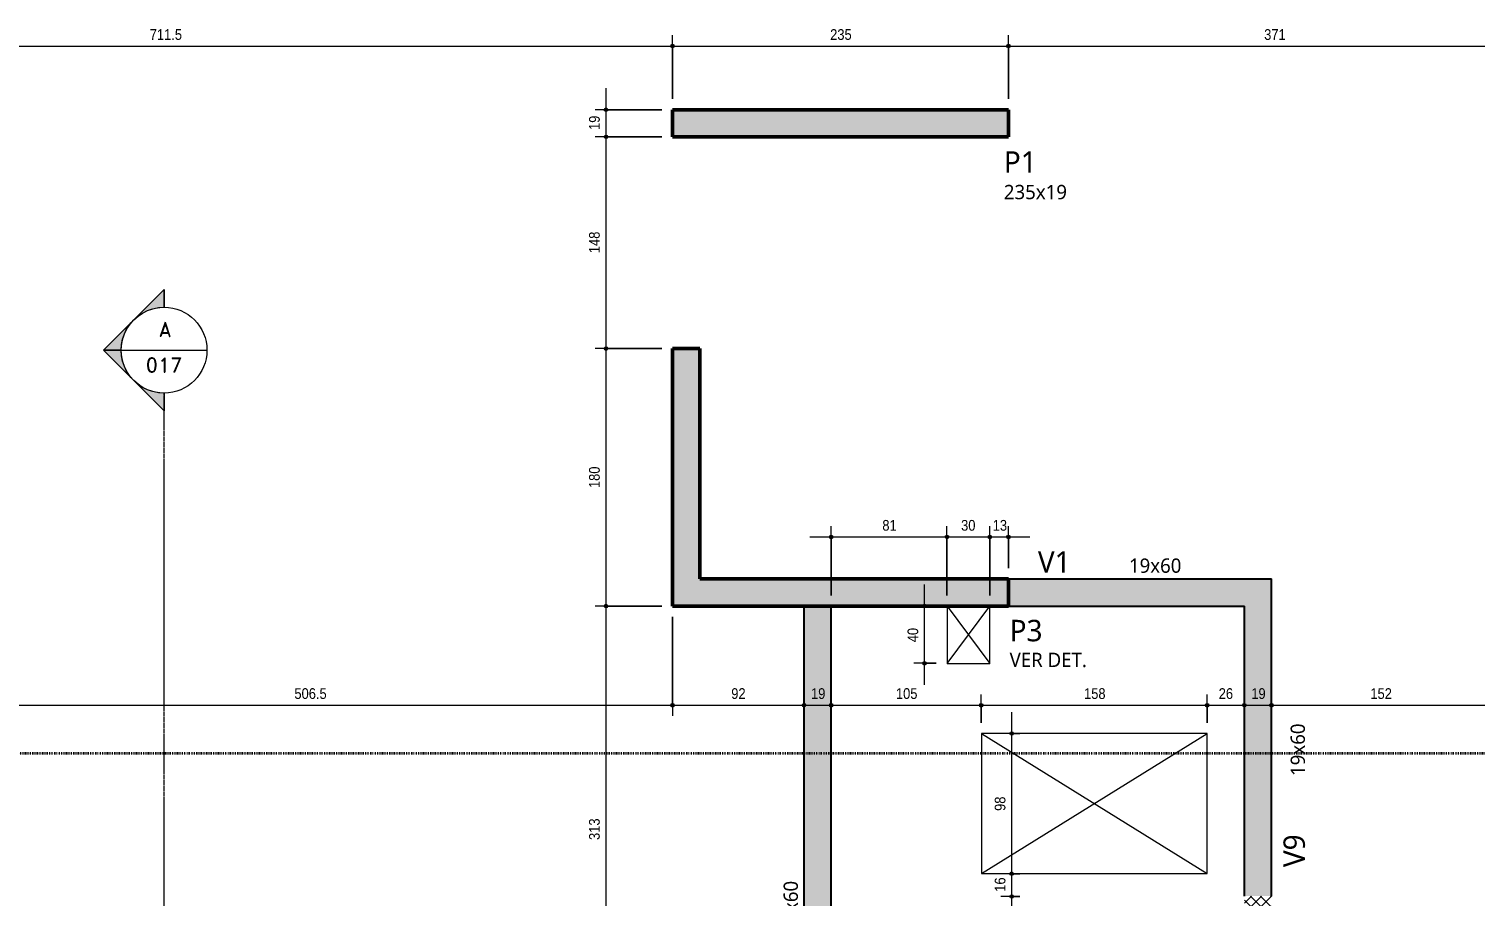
# Model space of a CAD drawing. Header units: centimetres. Extents: x -1095 to 23421, y -520 to 84300.
# Drawn here: x 4798 to 5810, y 124 to 730 of the extents above; entities that cross this region are included whole.
import ezdxf

# ---------------------------------------------------------------- set-up
doc = ezdxf.new("R2010")
doc.units = ezdxf.units.CM
for name, pattern in [('Centro de 6 mm', [1.32, 0.6, -0.24, 0.24, -0.24]), ('Dash dot', [1.5875, 0.635, -0.47625, 0, -0.47625]), ('Traço', [0.635, 0.3175, -0.3175])]:
    doc.linetypes.add(name, pattern=pattern)
for name, color, linetype, lineweight in [('A-ANNO-DIMS', 7, 'Continuous', 9), ('A-ANNO-DIMS-50', 7, 'Continuous', 9), ('A-DETL-GENF', 7, 'Continuous', 18), ('A-FLOR', 7, 'Continuous', 9), ('G-ANNO-SYMB', 7, 'Continuous', 9), ('S-BEAM', 7, 'Continuous', 9), ('S-BEAM-IDEN', 7, 'Continuous', 9), ('S-COLS', 7, 'Continuous', 9), ('S-COLS-IDEN', 7, 'Continuous', 9), ('S-GRID', 7, 'Continuous', 9)]:
    doc.layers.add(name, color=color, linetype=linetype, lineweight=lineweight)
doc.layers.add('A-DETL', color=7, linetype='Continuous', lineweight=18, true_color=0x00a600)
doc.styles.add('Fira Sans_1', font='', dxfattribs={"width": 0.9, "height": 7.5})
doc.styles.add('Gadugi', font='gadugi.ttf', dxfattribs={"height": 15})
doc.styles.add('Gadugi_1', font='gadugi.ttf', dxfattribs={"height": 10})
doc.styles.add('Gadugi_4', font='gadugi.ttf', dxfattribs={"height": 0.2})
doc.styles.add('RomanD', font='romand__.ttf', dxfattribs={"height": 10})
doc.styles.get('Fira Sans_1').set_extended_font_data('Fira Sans')
doc.dimstyles.new('PED_R80_1_5mm_ACIMA_As_ESQ__R00', dxfattribs={"dimscale": 30.48, "dimtxt": 10.229846, "dimasz": 0.328084, "dimexe": 0.246063, "dimexo": 0.246063, "dimgap": 0.049213, "dimtad": 1, "dimdec": 1, "dimrnd": 0.5, "dimdsep": 46, "dimtxsty": 'Fira Sans_1', "dimblk1": 'DOTSMALL', "dimblk2": 'DOTSMALL', "dimsah": 1, "dimcen": 0.09, "dimdle": 0.492126, "dimazin": 0, "dimtfac": 1, "dimtdec": 4, "dimtix": 1, "dimtmove": 0, "dimatfit": 3, "dimfxl": 1, "dimtvp": 1, "dimtolj": 1, "dimtzin": 0, "dimarcsym": 2})

# ---------------------------------------------------------------- blocks, each defined once
blk = doc.blocks.new('TQS - Pilar retangular - 235_0 x 19_0-2574328-PL500 - PRÉ-FORMA DA MESA')
at = {"layer": 'S-COLS', "linetype": 'Traço', "lineweight": 18, "true_color": 0x808080}
blk.add_hatch(color=8, dxfattribs=at).paths.add_polyline_path([(117.5, -9.5), (117.5, 9.5), (-117.5, 9.5), (-117.5, -9.5)], flags=0)
at = {"layer": 'S-COLS', "lineweight": 50}
for p, q in [((-117.5, 9.5), (117.5, 9.5)), ((-117.5, -9.5), (-117.5, 9.5)), ((117.5, 9.5), (117.5, -9.5)), ((117.5, -9.5), (-117.5, -9.5))]:
    blk.add_line(p, q, dxfattribs=at)
blk = doc.blocks.new('PED_TAG_PILAR_R03 - PILAR VER DET_-2523782-PL500 - PRÉ-FORMA DA MESA')
at = {"layer": 'S-COLS-IDEN', "insert": (0.115, -0.625), "char_height": 0.2, "width": 1.37089, "attachment_point": 1, "style": 'Gadugi_4'}
blk.add_mtext('VER DET.', dxfattribs=at)
blk = doc.blocks.new('Corte - M_Cabeça do corte - Preenchida-2060824-PL500 - PRÉ-FORMA DA MESA')
at = {"layer": 'G-ANNO-SYMB'}
h = blk.add_hatch(color=256, dxfattribs=at)
edge = h.paths.add_edge_path(flags=0)
edge.add_line((-0.6, 0.849), (-0.6, 0.6))
edge.add_arc((-0.6, 0), 0.6, 90, 135)
edge.add_line((-1.024, 0.424), (-0.6, 0.849))
h = blk.add_hatch(color=256, dxfattribs=at)
edge = h.paths.add_edge_path(flags=0)
edge.add_line((-0.6, 0.849), (-0.176, 0.424))
edge.add_arc((-0.6, 0), 0.6, 45, 90)
edge.add_line((-0.6, 0.6), (-0.6, 0.849))
h = blk.add_hatch(color=256, dxfattribs=at)
edge = h.paths.add_edge_path(flags=0)
edge.add_line((-1.449, 0), (-1.024, 0.424))
edge.add_arc((-0.6, 0), 0.6, 135, 180)
edge.add_line((-1.2, 0), (-1.449, 0))
h = blk.add_hatch(color=256, dxfattribs=at)
edge = h.paths.add_edge_path(flags=0)
edge.add_line((0.249, 0), (0, 0))
edge.add_arc((-0.6, 0), 0.6, 360, 405)
edge.add_line((-0.176, 0.424), (0.249, 0))
for p, q in [((-0.6, 0.849), (-1.449, 0)), ((-0.6, 0.849), (-1.024, 0.424)), ((-0.6, 0.849), (0.249, 0)), ((-0.6, 0.6), (-0.6, 0.849)), ((-0.6, 0.849), (-0.6, 0.6)), ((-0.176, 0.424), (-0.6, 0.849)), ((-1.024, 0.424), (-1.449, 0)), ((0.249, 0), (-0.176, 0.424)), ((-1.449, 0), (-1.2, 0)), ((0, 0), (0.249, 0)), ((-1.2, 0), (-1.449, 0)), ((0, 0), (0.249, 0))]:
    blk.add_line(p, q, dxfattribs=at)
for start, end in [(360, 180), (135, 180), (90, 135), (45, 90), (360, 45), (180, 360)]:
    blk.add_arc((-0.6, 0), 0.6, start, end, dxfattribs=at)
blk = doc.blocks.new('DIMBLOCK107-PL500 - PRÉ-FORMA DA MESA')
at = {"layer": 'A-ANNO-DIMS-50', "true_color": 0x000032}
h = blk.add_hatch(color=178, dxfattribs=at)
edge = h.paths.add_edge_path(flags=0)
edge.add_arc((4536.7, 718.3), 1.25, 0, 360)
h = blk.add_hatch(color=178, dxfattribs=at)
edge = h.paths.add_edge_path(flags=0)
edge.add_arc((5248.2, 718.3), 1.25, 0, 360)
at = {"layer": 'A-ANNO-DIMS-50', "color": 178, "true_color": 0x000032}
for p, q in [((4536.7, 712.5), (4536.7, 725.8)), ((5248.2, 681.3), (5248.2, 725.8)), ((4536.7, 718.3), (5248.2, 718.3)), ((4536.7, 718.3), (4536.7, 712.5)), ((5248.2, 718.3), (5248.2, 681.3))]:
    blk.add_line(p, q, dxfattribs=at)
for centre in [(4536.7, 718.3), (5248.2, 718.3)]:
    blk.add_circle(centre, 1.25, dxfattribs=at)
at = {"layer": 'A-ANNO-DIMS-50', "color": 0, "insert": (4882.5, 730.1), "char_height": 7.5, "width": 23.922, "attachment_point": 1, "line_spacing_factor": 1.049215, "style": 'Fira Sans_1'}
blk.add_mtext('711.5', dxfattribs=at)
blk = doc.blocks.new('_DotSmall')
at = {"color": 0, "linetype": 'ByBlock', "const_width": 0.5}
blk.add_lwpolyline([(-0.0625, 0, 1), (0.0625, 0, 1)], format="xyb", close=True, dxfattribs=at)
blk = doc.blocks.new('DIMBLOCK108-PL500 - PRÉ-FORMA DA MESA')
at = {"layer": 'A-ANNO-DIMS-50', "true_color": 0x000032}
h = blk.add_hatch(color=178, dxfattribs=at)
edge = h.paths.add_edge_path(flags=0)
edge.add_arc((5248.2, 718.3), 1.25, 0, 360)
h = blk.add_hatch(color=178, dxfattribs=at)
edge = h.paths.add_edge_path(flags=0)
edge.add_arc((5483.2, 718.3), 1.25, 0, 360)
at = {"layer": 'A-ANNO-DIMS-50', "color": 178, "true_color": 0x000032}
for p, q in [((5248.2, 681.3), (5248.2, 725.8)), ((5483.2, 681.3), (5483.2, 725.8)), ((5248.2, 718.3), (5483.2, 718.3)), ((5248.2, 718.3), (5248.2, 681.3)), ((5483.2, 718.3), (5483.2, 681.3))]:
    blk.add_line(p, q, dxfattribs=at)
for centre in [(5248.2, 718.3), (5483.2, 718.3)]:
    blk.add_circle(centre, 1.25, dxfattribs=at)
at = {"layer": 'A-ANNO-DIMS-50', "color": 0, "insert": (5358.5, 730.1), "char_height": 7.5, "width": 17.312, "attachment_point": 1, "line_spacing_factor": 1.049215, "style": 'Fira Sans_1'}
blk.add_mtext('235', dxfattribs=at)
blk = doc.blocks.new('DIMBLOCK109-PL500 - PRÉ-FORMA DA MESA')
at = {"layer": 'A-ANNO-DIMS-50', "true_color": 0x000032}
h = blk.add_hatch(color=178, dxfattribs=at)
edge = h.paths.add_edge_path(flags=0)
edge.add_arc((5483.2, 718.3), 1.25, 0, 360)
h = blk.add_hatch(color=178, dxfattribs=at)
edge = h.paths.add_edge_path(flags=0)
edge.add_arc((5854.2, 718.3), 1.25, 0, 360)
at = {"layer": 'A-ANNO-DIMS-50', "color": 178, "true_color": 0x000032}
for p, q in [((5483.2, 681.3), (5483.2, 725.8)), ((5854.2, 681.3), (5854.2, 725.8)), ((5483.2, 718.3), (5854.2, 718.3)), ((5483.2, 718.3), (5483.2, 681.3)), ((5854.2, 718.3), (5854.2, 681.3))]:
    blk.add_line(p, q, dxfattribs=at)
for centre in [(5483.2, 718.3), (5854.2, 718.3)]:
    blk.add_circle(centre, 1.25, dxfattribs=at)
at = {"layer": 'A-ANNO-DIMS-50', "color": 0, "insert": (5662.1, 730.1), "char_height": 7.5, "width": 16.053, "attachment_point": 1, "line_spacing_factor": 1.049215, "style": 'Fira Sans_1'}
blk.add_mtext('371', dxfattribs=at)
blk = doc.blocks.new('DIMBLOCK117-PL500 - PRÉ-FORMA DA MESA')
at = {"layer": 'A-ANNO-DIMS-50', "true_color": 0x000032}
h = blk.add_hatch(color=178, dxfattribs=at)
edge = h.paths.add_edge_path(flags=0)
edge.add_arc((4741.7, 257.5), 1.25, 0, 360)
h = blk.add_hatch(color=178, dxfattribs=at)
edge = h.paths.add_edge_path(flags=0)
edge.add_arc((5248.2, 257.5), 1.25, 0, 360)
at = {"layer": 'A-ANNO-DIMS-50', "color": 178, "true_color": 0x000032}
for p, q in [((5248.2, 319.3), (5248.2, 250)), ((5248.2, 257.5), (5248.2, 319.3)), ((4741.7, 251.8), (4741.7, 265)), ((4741.7, 257.5), (5248.2, 257.5)), ((4741.7, 257.5), (4741.7, 251.8))]:
    blk.add_line(p, q, dxfattribs=at)
for centre in [(4741.7, 257.5), (5248.2, 257.5)]:
    blk.add_circle(centre, 1.25, dxfattribs=at)
at = {"layer": 'A-ANNO-DIMS-50', "color": 0, "insert": (4983.7, 269.4), "char_height": 7.5, "width": 27.07, "attachment_point": 1, "line_spacing_factor": 1.049215, "style": 'Fira Sans_1'}
blk.add_mtext('506.5', dxfattribs=at)
blk = doc.blocks.new('DIMBLOCK118-PL500 - PRÉ-FORMA DA MESA')
at = {"layer": 'A-ANNO-DIMS-50', "true_color": 0x000032}
h = blk.add_hatch(color=178, dxfattribs=at)
edge = h.paths.add_edge_path(flags=0)
edge.add_arc((5248.2, 257.5), 1.25, 0, 360)
h = blk.add_hatch(color=178, dxfattribs=at)
edge = h.paths.add_edge_path(flags=0)
edge.add_arc((5340.2, 257.5), 1.25, 0, 360)
at = {"layer": 'A-ANNO-DIMS-50', "color": 178, "true_color": 0x000032}
for p, q in [((5248.2, 319.3), (5248.2, 250)), ((5248.2, 257.5), (5248.2, 319.3)), ((5340.2, 251.8), (5340.2, 265)), ((5248.2, 257.5), (5340.2, 257.5)), ((5340.2, 257.5), (5340.2, 251.8))]:
    blk.add_line(p, q, dxfattribs=at)
for centre in [(5248.2, 257.5), (5340.2, 257.5)]:
    blk.add_circle(centre, 1.25, dxfattribs=at)
at = {"layer": 'A-ANNO-DIMS-50', "color": 0, "insert": (5289.3, 269.4), "char_height": 7.5, "width": 11.804, "attachment_point": 1, "line_spacing_factor": 1.049215, "style": 'Fira Sans_1'}
blk.add_mtext('92', dxfattribs=at)
blk = doc.blocks.new('DIMBLOCK119-PL500 - PRÉ-FORMA DA MESA')
at = {"layer": 'A-ANNO-DIMS-50', "true_color": 0x000032}
h = blk.add_hatch(color=178, dxfattribs=at)
edge = h.paths.add_edge_path(flags=0)
edge.add_arc((5340.2, 257.5), 1.25, 0, 360)
h = blk.add_hatch(color=178, dxfattribs=at)
edge = h.paths.add_edge_path(flags=0)
edge.add_arc((5359.2, 257.5), 1.25, 0, 360)
at = {"layer": 'A-ANNO-DIMS-50', "color": 178, "true_color": 0x000032}
for p, q in [((5340.2, 251.8), (5340.2, 265)), ((5359.2, 251.8), (5359.2, 265)), ((5340.2, 257.5), (5359.2, 257.5)), ((5340.2, 257.5), (5340.2, 251.8)), ((5359.2, 257.5), (5359.2, 251.8))]:
    blk.add_line(p, q, dxfattribs=at)
for centre in [(5340.2, 257.5), (5359.2, 257.5)]:
    blk.add_circle(centre, 1.25, dxfattribs=at)
at = {"layer": 'A-ANNO-DIMS-50', "color": 0, "insert": (5345.1, 269.4), "char_height": 7.5, "width": 11.174, "attachment_point": 1, "line_spacing_factor": 1.049215, "style": 'Fira Sans_1'}
blk.add_mtext('19', dxfattribs=at)
blk = doc.blocks.new('DIMBLOCK120-PL500 - PRÉ-FORMA DA MESA')
at = {"layer": 'A-ANNO-DIMS-50', "true_color": 0x000032}
h = blk.add_hatch(color=178, dxfattribs=at)
edge = h.paths.add_edge_path(flags=0)
edge.add_arc((5359.2, 257.5), 1.25, 0, 360)
h = blk.add_hatch(color=178, dxfattribs=at)
edge = h.paths.add_edge_path(flags=0)
edge.add_arc((5464.2, 257.5), 1.25, 0, 360)
at = {"layer": 'A-ANNO-DIMS-50', "color": 178, "true_color": 0x000032}
for p, q in [((5359.2, 251.8), (5359.2, 265)), ((5464.2, 245.2), (5464.2, 265)), ((5359.2, 257.5), (5464.2, 257.5)), ((5359.2, 257.5), (5359.2, 251.8)), ((5464.2, 257.5), (5464.2, 245.2))]:
    blk.add_line(p, q, dxfattribs=at)
for centre in [(5359.2, 257.5), (5464.2, 257.5)]:
    blk.add_circle(centre, 1.25, dxfattribs=at)
at = {"layer": 'A-ANNO-DIMS-50', "color": 0, "insert": (5404.5, 269.4), "char_height": 7.5, "width": 17.312, "attachment_point": 1, "line_spacing_factor": 1.049215, "style": 'Fira Sans_1'}
blk.add_mtext('105', dxfattribs=at)
blk = doc.blocks.new('DIMBLOCK121-PL500 - PRÉ-FORMA DA MESA')
at = {"layer": 'A-ANNO-DIMS-50', "true_color": 0x000032}
h = blk.add_hatch(color=178, dxfattribs=at)
edge = h.paths.add_edge_path(flags=0)
edge.add_arc((5464.2, 257.5), 1.25, 0, 360)
h = blk.add_hatch(color=178, dxfattribs=at)
edge = h.paths.add_edge_path(flags=0)
edge.add_arc((5622.2, 257.5), 1.25, 0, 360)
at = {"layer": 'A-ANNO-DIMS-50', "color": 178, "true_color": 0x000032}
for p, q in [((5464.2, 245.2), (5464.2, 265)), ((5622.2, 245.2), (5622.2, 265)), ((5464.2, 257.5), (5622.2, 257.5)), ((5464.2, 257.5), (5464.2, 245.2)), ((5622.2, 257.5), (5622.2, 245.2))]:
    blk.add_line(p, q, dxfattribs=at)
for centre in [(5464.2, 257.5), (5622.2, 257.5)]:
    blk.add_circle(centre, 1.25, dxfattribs=at)
at = {"layer": 'A-ANNO-DIMS-50', "color": 0, "insert": (5536.1, 269.4), "char_height": 7.5, "width": 17.155, "attachment_point": 1, "line_spacing_factor": 1.049215, "style": 'Fira Sans_1'}
blk.add_mtext('158', dxfattribs=at)
blk = doc.blocks.new('DIMBLOCK122-PL500 - PRÉ-FORMA DA MESA')
at = {"layer": 'A-ANNO-DIMS-50', "true_color": 0x000032}
h = blk.add_hatch(color=178, dxfattribs=at)
edge = h.paths.add_edge_path(flags=0)
edge.add_arc((5622.2, 257.5), 1.25, 0, 360)
h = blk.add_hatch(color=178, dxfattribs=at)
edge = h.paths.add_edge_path(flags=0)
edge.add_arc((5648.2, 257.5), 1.25, 0, 360)
at = {"layer": 'A-ANNO-DIMS-50', "color": 178, "true_color": 0x000032}
for p, q in [((5622.2, 245.2), (5622.2, 265)), ((5648.2, 251.8), (5648.2, 265)), ((5622.2, 257.5), (5648.2, 257.5)), ((5622.2, 257.5), (5622.2, 245.2)), ((5648.2, 257.5), (5648.2, 251.8))]:
    blk.add_line(p, q, dxfattribs=at)
for centre in [(5622.2, 257.5), (5648.2, 257.5)]:
    blk.add_circle(centre, 1.25, dxfattribs=at)
at = {"layer": 'A-ANNO-DIMS-50', "color": 0, "insert": (5630.3, 269.4), "char_height": 7.5, "width": 11.804, "attachment_point": 1, "line_spacing_factor": 1.049215, "style": 'Fira Sans_1'}
blk.add_mtext('26', dxfattribs=at)
blk = doc.blocks.new('DIMBLOCK123-PL500 - PRÉ-FORMA DA MESA')
at = {"layer": 'A-ANNO-DIMS-50', "true_color": 0x000032}
h = blk.add_hatch(color=178, dxfattribs=at)
edge = h.paths.add_edge_path(flags=0)
edge.add_arc((5648.2, 257.5), 1.25, 0, 360)
h = blk.add_hatch(color=178, dxfattribs=at)
edge = h.paths.add_edge_path(flags=0)
edge.add_arc((5667.2, 257.5), 1.25, 0, 360)
at = {"layer": 'A-ANNO-DIMS-50', "color": 178, "true_color": 0x000032}
for p, q in [((5648.2, 251.8), (5648.2, 265)), ((5667.2, 251.8), (5667.2, 265)), ((5648.2, 257.5), (5667.2, 257.5)), ((5648.2, 257.5), (5648.2, 251.8)), ((5667.2, 257.5), (5667.2, 251.8))]:
    blk.add_line(p, q, dxfattribs=at)
for centre in [(5648.2, 257.5), (5667.2, 257.5)]:
    blk.add_circle(centre, 1.25, dxfattribs=at)
at = {"layer": 'A-ANNO-DIMS-50', "color": 0, "insert": (5653.1, 269.4), "char_height": 7.5, "width": 11.174, "attachment_point": 1, "line_spacing_factor": 1.049215, "style": 'Fira Sans_1'}
blk.add_mtext('19', dxfattribs=at)
blk = doc.blocks.new('DIMBLOCK124-PL500 - PRÉ-FORMA DA MESA')
at = {"layer": 'A-ANNO-DIMS-50', "true_color": 0x000032}
h = blk.add_hatch(color=178, dxfattribs=at)
edge = h.paths.add_edge_path(flags=0)
edge.add_arc((5667.2, 257.5), 1.25, 0, 360)
h = blk.add_hatch(color=178, dxfattribs=at)
edge = h.paths.add_edge_path(flags=0)
edge.add_arc((5819.2, 257.5), 1.25, 0, 360)
at = {"layer": 'A-ANNO-DIMS-50', "color": 178, "true_color": 0x000032}
for p, q in [((5819.2, 382.8), (5819.2, 250)), ((5819.2, 257.5), (5819.2, 382.8)), ((5667.2, 251.8), (5667.2, 265)), ((5667.2, 257.5), (5819.2, 257.5)), ((5667.2, 257.5), (5667.2, 251.8))]:
    blk.add_line(p, q, dxfattribs=at)
for centre in [(5667.2, 257.5), (5819.2, 257.5)]:
    blk.add_circle(centre, 1.25, dxfattribs=at)
at = {"layer": 'A-ANNO-DIMS-50', "color": 0, "insert": (5736.4, 269.4), "char_height": 7.5, "width": 16.525, "attachment_point": 1, "line_spacing_factor": 1.049215, "style": 'Fira Sans_1'}
blk.add_mtext('152', dxfattribs=at)
blk = doc.blocks.new('DIMBLOCK193-PL500 - PRÉ-FORMA DA MESA')
at = {"layer": 'A-ANNO-DIMS-50', "true_color": 0x000032}
h = blk.add_hatch(color=178, dxfattribs=at)
edge = h.paths.add_edge_path(flags=0)
edge.add_arc((5201.7, 326.8), 1.25, 0, 360)
h = blk.add_hatch(color=178, dxfattribs=at)
edge = h.paths.add_edge_path(flags=0)
edge.add_arc((5201.7, 13.8), 1.25, 0, 360)
at = {"layer": 'A-ANNO-DIMS-50', "color": 178, "true_color": 0x000032}
for p, q in [((5240.7, 326.8), (5194.2, 326.8)), ((5201.7, 13.8), (5201.7, 326.8)), ((5201.7, 326.8), (5240.7, 326.8)), ((5207.5, 13.8), (5194.2, 13.8)), ((5201.7, 13.8), (5207.5, 13.8))]:
    blk.add_line(p, q, dxfattribs=at)
for centre in [(5201.7, 326.8), (5201.7, 13.8)]:
    blk.add_circle(centre, 1.25, dxfattribs=at)
at = {"layer": 'A-ANNO-DIMS-50', "color": 0, "insert": (5189.8, 163.3), "char_height": 7.5, "width": 16.683, "attachment_point": 1, "rotation": 90, "line_spacing_factor": 1.049215, "style": 'Fira Sans_1'}
blk.add_mtext('313', dxfattribs=at)
blk = doc.blocks.new('DIMBLOCK194-PL500 - PRÉ-FORMA DA MESA')
at = {"layer": 'A-ANNO-DIMS-50', "true_color": 0x000032}
h = blk.add_hatch(color=178, dxfattribs=at)
edge = h.paths.add_edge_path(flags=0)
edge.add_arc((5201.7, 506.8), 1.25, 0, 360)
h = blk.add_hatch(color=178, dxfattribs=at)
edge = h.paths.add_edge_path(flags=0)
edge.add_arc((5201.7, 326.8), 1.25, 0, 360)
at = {"layer": 'A-ANNO-DIMS-50', "color": 178, "true_color": 0x000032}
for p, q in [((5240.7, 506.8), (5194.2, 506.8)), ((5201.7, 326.8), (5201.7, 506.8)), ((5201.7, 506.8), (5240.7, 506.8)), ((5240.7, 326.8), (5194.2, 326.8)), ((5201.7, 326.8), (5240.7, 326.8))]:
    blk.add_line(p, q, dxfattribs=at)
for centre in [(5201.7, 506.8), (5201.7, 326.8)]:
    blk.add_circle(centre, 1.25, dxfattribs=at)
at = {"layer": 'A-ANNO-DIMS-50', "color": 0, "insert": (5189.8, 409.3), "char_height": 7.5, "width": 17.784, "attachment_point": 1, "rotation": 90, "line_spacing_factor": 1.049215, "style": 'Fira Sans_1'}
blk.add_mtext('180', dxfattribs=at)
blk = doc.blocks.new('DIMBLOCK195-PL500 - PRÉ-FORMA DA MESA')
at = {"layer": 'A-ANNO-DIMS-50', "true_color": 0x000032}
h = blk.add_hatch(color=178, dxfattribs=at)
edge = h.paths.add_edge_path(flags=0)
edge.add_arc((5201.7, 654.8), 1.25, 0, 360)
h = blk.add_hatch(color=178, dxfattribs=at)
edge = h.paths.add_edge_path(flags=0)
edge.add_arc((5201.7, 506.8), 1.25, 0, 360)
at = {"layer": 'A-ANNO-DIMS-50', "color": 178, "true_color": 0x000032}
for p, q in [((5240.7, 654.8), (5194.2, 654.8)), ((5201.7, 506.8), (5201.7, 654.8)), ((5201.7, 654.8), (5240.7, 654.8)), ((5240.7, 506.8), (5194.2, 506.8)), ((5201.7, 506.8), (5240.7, 506.8))]:
    blk.add_line(p, q, dxfattribs=at)
for centre in [(5201.7, 654.8), (5201.7, 506.8)]:
    blk.add_circle(centre, 1.25, dxfattribs=at)
at = {"layer": 'A-ANNO-DIMS-50', "color": 0, "insert": (5189.8, 573.5), "char_height": 7.5, "width": 17.469, "attachment_point": 1, "rotation": 90, "line_spacing_factor": 1.049215, "style": 'Fira Sans_1'}
blk.add_mtext('148', dxfattribs=at)
blk = doc.blocks.new('DIMBLOCK196-PL500 - PRÉ-FORMA DA MESA')
at = {"layer": 'A-ANNO-DIMS-50', "true_color": 0x000032}
h = blk.add_hatch(color=178, dxfattribs=at)
edge = h.paths.add_edge_path(flags=0)
edge.add_arc((5201.7, 673.8), 1.25, 0, 360)
h = blk.add_hatch(color=178, dxfattribs=at)
edge = h.paths.add_edge_path(flags=0)
edge.add_arc((5201.7, 654.8), 1.25, 0, 360)
at = {"layer": 'A-ANNO-DIMS-50', "color": 178, "true_color": 0x000032}
for p, q in [((5201.7, 654.8), (5201.7, 688.8)), ((5240.7, 673.8), (5194.2, 673.8)), ((5201.7, 673.8), (5240.7, 673.8)), ((5240.7, 654.8), (5194.2, 654.8)), ((5201.7, 654.8), (5240.7, 654.8))]:
    blk.add_line(p, q, dxfattribs=at)
for centre in [(5201.7, 673.8), (5201.7, 654.8)]:
    blk.add_circle(centre, 1.25, dxfattribs=at)
at = {"layer": 'A-ANNO-DIMS-50', "color": 0, "insert": (5189.8, 659.6), "char_height": 7.5, "width": 11.174, "attachment_point": 1, "rotation": 90, "line_spacing_factor": 1.049215, "style": 'Fira Sans_1'}
blk.add_mtext('19', dxfattribs=at)
blk = doc.blocks.new('DIMBLOCK220-PL500 - PRÉ-FORMA DA MESA')
at = {"layer": 'A-ANNO-DIMS-50', "true_color": 0x000032}
h = blk.add_hatch(color=178, dxfattribs=at)
edge = h.paths.add_edge_path(flags=0)
edge.add_arc((5485.5, 139.7), 1.25, 0, 360)
h = blk.add_hatch(color=178, dxfattribs=at)
edge = h.paths.add_edge_path(flags=0)
edge.add_arc((5485.5, 123.8), 1.25, 0, 360)
at = {"layer": 'A-ANNO-DIMS-50', "color": 178, "true_color": 0x000032}
for p, q in [((5491.2, 139.7), (5478, 139.7)), ((5485.5, 108.8), (5485.5, 139.7)), ((5485.5, 139.7), (5491.2, 139.7)), ((5491.2, 123.8), (5478, 123.8)), ((5485.5, 123.8), (5491.2, 123.8))]:
    blk.add_line(p, q, dxfattribs=at)
for centre in [(5485.5, 139.7), (5485.5, 123.8)]:
    blk.add_circle(centre, 1.25, dxfattribs=at)
at = {"layer": 'A-ANNO-DIMS-50', "color": 0, "insert": (5473.6, 127.1), "char_height": 7.5, "width": 11.174, "attachment_point": 1, "rotation": 90, "line_spacing_factor": 1.049215, "style": 'Fira Sans_1'}
blk.add_mtext('16', dxfattribs=at)
blk = doc.blocks.new('DIMBLOCK221-PL500 - PRÉ-FORMA DA MESA')
at = {"layer": 'A-ANNO-DIMS-50', "true_color": 0x000032}
h = blk.add_hatch(color=178, dxfattribs=at)
edge = h.paths.add_edge_path(flags=0)
edge.add_arc((5485.5, 237.7), 1.25, 0, 360)
h = blk.add_hatch(color=178, dxfattribs=at)
edge = h.paths.add_edge_path(flags=0)
edge.add_arc((5485.5, 139.7), 1.25, 0, 360)
at = {"layer": 'A-ANNO-DIMS-50', "color": 178, "true_color": 0x000032}
for p, q in [((5485.5, 139.7), (5485.5, 252.7)), ((5491.2, 237.7), (5478, 237.7)), ((5485.5, 237.7), (5491.2, 237.7)), ((5491.2, 139.7), (5478, 139.7)), ((5485.5, 139.7), (5491.2, 139.7))]:
    blk.add_line(p, q, dxfattribs=at)
for centre in [(5485.5, 237.7), (5485.5, 139.7)]:
    blk.add_circle(centre, 1.25, dxfattribs=at)
at = {"layer": 'A-ANNO-DIMS-50', "color": 0, "insert": (5473.6, 183.6), "char_height": 7.5, "width": 12.433, "attachment_point": 1, "rotation": 90, "line_spacing_factor": 1.049215, "style": 'Fira Sans_1'}
blk.add_mtext('98', dxfattribs=at)
blk = doc.blocks.new('DIMBLOCK228-PL500 - PRÉ-FORMA DA MESA')
at = {"layer": 'A-ANNO-DIMS-50', "true_color": 0x000032}
h = blk.add_hatch(color=178, dxfattribs=at)
edge = h.paths.add_edge_path(flags=0)
edge.add_arc((5424.5, 326.8), 1.25, 0, 360)
h = blk.add_hatch(color=178, dxfattribs=at)
edge = h.paths.add_edge_path(flags=0)
edge.add_arc((5424.5, 286.8), 1.25, 0, 360)
at = {"layer": 'A-ANNO-DIMS-50', "color": 178, "true_color": 0x000032}
for p, q in [((5424.5, 271.8), (5424.5, 341.8)), ((5430.2, 326.8), (5417, 326.8)), ((5424.5, 326.8), (5430.2, 326.8)), ((5432.7, 286.8), (5417, 286.8)), ((5424.5, 286.8), (5432.7, 286.8))]:
    blk.add_line(p, q, dxfattribs=at)
for centre in [(5424.5, 326.8), (5424.5, 286.8)]:
    blk.add_circle(centre, 1.25, dxfattribs=at)
at = {"layer": 'A-ANNO-DIMS-50', "color": 0, "insert": (5412.6, 301.5), "char_height": 7.5, "width": 12.591, "attachment_point": 1, "rotation": 90, "line_spacing_factor": 1.049215, "style": 'Fira Sans_1'}
blk.add_mtext('40', dxfattribs=at)
blk = doc.blocks.new('DIMBLOCK229-PL500 - PRÉ-FORMA DA MESA')
at = {"layer": 'A-ANNO-DIMS-50', "true_color": 0x000032}
h = blk.add_hatch(color=178, dxfattribs=at)
edge = h.paths.add_edge_path(flags=0)
edge.add_arc((5359.2, 375.1), 1.25, 0, 360)
h = blk.add_hatch(color=178, dxfattribs=at)
edge = h.paths.add_edge_path(flags=0)
edge.add_arc((5440.2, 375.1), 1.25, 0, 360)
at = {"layer": 'A-ANNO-DIMS-50', "color": 178, "true_color": 0x000032}
for p, q in [((5344.2, 375.1), (5440.2, 375.1)), ((5359.2, 334.3), (5359.2, 382.6)), ((5359.2, 375.1), (5359.2, 334.3)), ((5440.2, 334.3), (5440.2, 382.6)), ((5440.2, 375.1), (5440.2, 334.3))]:
    blk.add_line(p, q, dxfattribs=at)
for centre in [(5359.2, 375.1), (5440.2, 375.1)]:
    blk.add_circle(centre, 1.25, dxfattribs=at)
at = {"layer": 'A-ANNO-DIMS-50', "color": 0, "insert": (5395, 387), "char_height": 7.5, "width": 11.332, "attachment_point": 1, "line_spacing_factor": 1.049215, "style": 'Fira Sans_1'}
blk.add_mtext('81', dxfattribs=at)
blk = doc.blocks.new('DIMBLOCK230-PL500 - PRÉ-FORMA DA MESA')
at = {"layer": 'A-ANNO-DIMS-50', "true_color": 0x000032}
h = blk.add_hatch(color=178, dxfattribs=at)
edge = h.paths.add_edge_path(flags=0)
edge.add_arc((5440.2, 375.1), 1.25, 0, 360)
h = blk.add_hatch(color=178, dxfattribs=at)
edge = h.paths.add_edge_path(flags=0)
edge.add_arc((5470.2, 375.1), 1.25, 0, 360)
at = {"layer": 'A-ANNO-DIMS-50', "color": 178, "true_color": 0x000032}
for p, q in [((5440.2, 334.3), (5440.2, 382.6)), ((5440.2, 375.1), (5470.2, 375.1)), ((5440.2, 375.1), (5440.2, 334.3)), ((5470.2, 334.3), (5470.2, 382.6)), ((5470.2, 375.1), (5470.2, 334.3))]:
    blk.add_line(p, q, dxfattribs=at)
for centre in [(5440.2, 375.1), (5470.2, 375.1)]:
    blk.add_circle(centre, 1.25, dxfattribs=at)
at = {"layer": 'A-ANNO-DIMS-50', "color": 0, "insert": (5450.1, 387), "char_height": 7.5, "width": 12.276, "attachment_point": 1, "line_spacing_factor": 1.049215, "style": 'Fira Sans_1'}
blk.add_mtext('30', dxfattribs=at)
blk = doc.blocks.new('DIMBLOCK231-PL500 - PRÉ-FORMA DA MESA')
at = {"layer": 'A-ANNO-DIMS-50', "true_color": 0x000032}
h = blk.add_hatch(color=178, dxfattribs=at)
edge = h.paths.add_edge_path(flags=0)
edge.add_arc((5470.2, 375.1), 1.25, 0, 360)
h = blk.add_hatch(color=178, dxfattribs=at)
edge = h.paths.add_edge_path(flags=0)
edge.add_arc((5483.2, 375.1), 1.25, 0, 360)
at = {"layer": 'A-ANNO-DIMS-50', "color": 178, "true_color": 0x000032}
for p, q in [((5470.2, 334.3), (5470.2, 382.6)), ((5470.2, 375.1), (5498.2, 375.1)), ((5470.2, 375.1), (5470.2, 334.3)), ((5483.2, 353.3), (5483.2, 382.6)), ((5483.2, 375.1), (5483.2, 353.3))]:
    blk.add_line(p, q, dxfattribs=at)
for centre in [(5470.2, 375.1), (5483.2, 375.1)]:
    blk.add_circle(centre, 1.25, dxfattribs=at)
at = {"layer": 'A-ANNO-DIMS-50', "color": 0, "insert": (5472.2, 387), "char_height": 7.5, "width": 10.859, "attachment_point": 1, "line_spacing_factor": 1.049215, "style": 'Fira Sans_1'}
blk.add_mtext('13', dxfattribs=at)

msp = doc.modelspace()

# ---------------------------------------------------------------- hatches: boundary and pattern name
at = {"layer": 'A-DETL-GENF', "true_color": 0x0000ff}
h = msp.add_hatch(dxfattribs=at)
h.set_pattern_fill('FP_3', color=5, style=0, pattern_type=2)
h.set_pattern_definition([(45, (5543.248, 0), (-3.53553, 3.53553), []), (135, (5543.248, 0), (-3.53553, -3.53553), [])])
h.paths.add_polyline_path([(5667.25, 73.75), (5667.25, 124.1), (5648.25, 124.1), (5648.25, 73.75)], flags=0)
at = {"layer": 'S-BEAM', "true_color": 0xe6b8b7}
for points in [[(5483.25, 326.75), (5648.25, 326.75), (5648.25, 345.75), (5483.25, 345.75)], [(5667.25, 124.1), (5667.25, 345.75), (5648.25, 345.75), (5648.25, 124.1), (5667.22, 124.1)], [(5359.25, 13.75), (5359.25, 326.75), (5340.25, 326.75), (5340.25, 13.75)]]:
    msp.add_hatch(color=9, dxfattribs=at).paths.add_polyline_path(points, flags=0)
at = {"layer": 'S-COLS', "true_color": 0x808080}
msp.add_hatch(color=8, dxfattribs=at).paths.add_polyline_path([(5483.25, 326.75), (5483.25, 345.75), (5267.25, 345.75), (5267.25, 506.75), (5248.25, 506.75), (5248.25, 326.75)], flags=0)

# ---------------------------------------------------------------- linework, layer by layer
at = {"layer": 'A-DETL', "color": 7}
for p, q in [((5440.25, 286.75), (5470.25, 326.75)), ((5440.25, 326.75), (5470.25, 286.75)), ((5464.25, 237.75), (5622.25, 139.75)), ((5464.25, 139.75), (5622.25, 237.75))]:
    msp.add_line(p, q, dxfattribs=at)
at = {"layer": 'A-FLOR', "lineweight": 18}
for p, q in [((5359.25, 13.75), (5359.25, 326.75)), ((5440.25, 326.75), (5440.25, 286.75)), ((5470.25, 286.75), (5470.25, 326.75)), ((5483.25, 326.75), (5648.25, 326.75)), ((5648.25, 326.75), (5648.25, 124.1)), ((5440.25, 286.75), (5470.25, 286.75)), ((5622.25, 237.75), (5464.25, 237.75)), ((5464.25, 237.75), (5464.25, 139.75)), ((5622.25, 139.75), (5622.25, 237.75)), ((5464.25, 139.75), (5622.25, 139.75))]:
    msp.add_line(p, q, dxfattribs=at)
at = {"layer": 'G-ANNO-SYMB'}
msp.add_line((4862.52, 505.68), (4922.52, 505.68), dxfattribs=at)
at = {"layer": 'G-ANNO-SYMB', "linetype": 'Centro de 6 mm'}
msp.add_line((4892.52, -443.5), (4892.52, 475.68), dxfattribs=at)
at = {"layer": 'S-BEAM', "lineweight": 25}
for p, q in [((5483.25, 345.75), (5648.25, 345.75)), ((5648.25, 345.75), (5667.25, 345.75)), ((5667.25, 124.1), (5667.25, 345.75)), ((5340.25, 13.75), (5340.25, 326.75)), ((5359.25, 13.75), (5359.25, 326.75)), ((5483.25, 326.75), (5648.25, 326.75)), ((5648.25, 124.1), (5648.25, 326.75))]:
    msp.add_line(p, q, dxfattribs=at)
at = {"layer": 'S-COLS', "lineweight": 50}
for p, q in [((5248.25, 506.75), (5248.25, 326.75)), ((5248.25, 506.75), (5267.25, 506.75)), ((5267.25, 506.75), (5267.25, 345.75)), ((5267.25, 345.75), (5483.25, 345.75)), ((5483.25, 345.75), (5483.25, 326.75)), ((5483.25, 326.75), (5248.25, 326.75))]:
    msp.add_line(p, q, dxfattribs=at)
at = {"layer": 'S-GRID', "color": 114, "linetype": 'Dash dot', "lineweight": 35, "true_color": 0x00b050}
msp.add_line((6812.47, 223.75), (4303.41, 223.75), dxfattribs=at)

# ---------------------------------------------------------------- block references
at = {"layer": 'G-ANNO-SYMB', "extrusion": (0, 0, -1), "xscale": 49.99999999999998, "yscale": 49.99999999999998, "zscale": 49.99999999999998, "rotation": 270.0000000000002}
msp.add_blockref('Corte - M_Cabeça do corte - Preenchida-2060824-PL500 - PRÉ-FORMA DA MESA', (-4892.52, 475.68), dxfattribs=at)
at = {"layer": 'S-COLS', "lineweight": 18}
msp.add_blockref('TQS - Pilar retangular - 235_0 x 19_0-2574328-PL500 - PRÉ-FORMA DA MESA', (5365.75, 664.25), dxfattribs=at)
at = {"layer": 'S-COLS-IDEN', "xscale": 49.99999999999998, "yscale": 49.99999999999998, "zscale": 49.99999999999998}
msp.add_blockref('PED_TAG_PILAR_R03 - PILAR VER DET_-2523782-PL500 - PRÉ-FORMA DA MESA', (5478.31, 325.43), dxfattribs=at)

# ---------------------------------------------------------------- texts
at = {"layer": 'G-ANNO-SYMB', "char_height": 10, "attachment_point": 1, "style": 'RomanD'}
for s, insert, width in [('A', (4888.95, 525.3), 11.2236), ('017', (4879.7, 500.36), 33.6709)]:
    msp.add_mtext(s, dxfattribs=dict(at, insert=insert, width=width))
at = {"layer": 'S-BEAM-IDEN', "attachment_point": 1}
for s, insert, char_height, width, style in [('V1', (5503.81, 365.1), 15, 30.0633, 'Gadugi'), ('19x60', (5567.51, 360.07), 10, 44.8945, 'Gadugi_1')]:
    msp.add_mtext(s, dxfattribs=dict(at, insert=insert, char_height=char_height, width=width, style=style))
at = {"layer": 'S-BEAM-IDEN', "attachment_point": 1, "rotation": 90}
for s, insert, char_height, width, style in [('19x60', (5680.62, 208.02), 10, 44.8945, 'Gadugi_1'), ('V9', (5675.59, 144.31), 15, 30.0633, 'Gadugi'), ('19x60', (5325.93, 98.02), 10, 44.8945, 'Gadugi_1')]:
    msp.add_mtext(s, dxfattribs=dict(at, insert=insert, char_height=char_height, width=width, style=style))
at = {"layer": 'S-COLS-IDEN', "attachment_point": 1}
for s, insert, char_height, width, style in [('P1', (5480, 644.74), 15, 28.4599, 'Gadugi'), ('235x19', (5480, 621.25), 10, 54.1139, 'Gadugi_1'), ('P3', (5484.05, 317.19), 15, 28.4599, 'Gadugi')]:
    msp.add_mtext(s, dxfattribs=dict(at, insert=insert, char_height=char_height, width=width, style=style))

# ---------------------------------------------------------------- dimensions: what is measured, and where the dimension line sits
at = {"layer": 'A-ANNO-DIMS', "color": 178, "true_color": 0x000032}
for base, p1, p2, override, picture, middle in [((5248.25, 718.25), (4536.75, 720.02), (5248.25, 673.75), {"dimpost": '<>', "dimfxl": 713.003069}, 'DIMBLOCK107-PL500 - PRÉ-FORMA DA MESA', (4892.5, 723.57)), ((5483.25, 718.25), (5248.25, 673.75), (5483.25, 673.75), {"dimpost": '<>', "dimfxl": 235}, 'DIMBLOCK108-PL500 - PRÉ-FORMA DA MESA', (5365.75, 723.57)), ((5854.25, 718.25), (5483.25, 673.75), (5854.25, 673.75), {"dimpost": '<>', "dimfxl": 370.999956}, 'DIMBLOCK109-PL500 - PRÉ-FORMA DA MESA', (5668.75, 723.57)), ((5440.25, 375.09), (5359.25, 326.75), (5440.25, 326.75), {"dimpost": '<>', "dimfxl": 80.999998}, 'DIMBLOCK229-PL500 - PRÉ-FORMA DA MESA', (5399.75, 380.4)), ((5470.25, 375.09), (5440.25, 326.75), (5470.25, 326.75), {"dimpost": '<>', "dimfxl": 29.999611}, 'DIMBLOCK230-PL500 - PRÉ-FORMA DA MESA', (5455.25, 380.4)), ((5483.25, 375.09), (5470.25, 326.75), (5483.25, 345.75), {"dimpost": '<>', "dimfxl": 23.021729}, 'DIMBLOCK231-PL500 - PRÉ-FORMA DA MESA', (5476.75, 380.4)), ((5819.25, 257.52), (5667.25, 259.28), (5819.25, 390.25), {"dimpost": '<>', "dimfxl": 200.6394}, 'DIMBLOCK124-PL500 - PRÉ-FORMA DA MESA', (5743.25, 262.83)), ((5248.25, 257.52), (4741.75, 259.28), (5248.25, 326.75), {"dimpost": '<>', "dimfxl": 510.973525}, 'DIMBLOCK117-PL500 - PRÉ-FORMA DA MESA', (4995, 262.83)), ((5340.25, 257.52), (5248.25, 326.75), (5340.25, 259.28), {"dimpost": '<>', "dimfxl": 114.086716}, 'DIMBLOCK118-PL500 - PRÉ-FORMA DA MESA', (5294.25, 262.89)), ((5359.25, 257.52), (5340.25, 259.28), (5359.25, 259.28), {"dimpost": '<>', "dimfxl": 19}, 'DIMBLOCK119-PL500 - PRÉ-FORMA DA MESA', (5349.75, 262.89)), ((5464.25, 257.52), (5359.25, 259.28), (5464.25, 237.75), {"dimpost": '<>', "dimfxl": 107.186344}, 'DIMBLOCK120-PL500 - PRÉ-FORMA DA MESA', (5411.75, 262.83)), ((5622.25, 257.52), (5464.25, 237.75), (5622.25, 237.75), {"dimpost": '<>', "dimfxl": 158}, 'DIMBLOCK121-PL500 - PRÉ-FORMA DA MESA', (5543.25, 262.83)), ((5648.25, 257.52), (5622.25, 237.75), (5648.25, 259.28), {"dimpost": '<>', "dimfxl": 33.762295}, 'DIMBLOCK122-PL500 - PRÉ-FORMA DA MESA', (5635.25, 262.83)), ((5667.25, 257.52), (5648.25, 259.28), (5667.25, 259.28), {"dimpost": '<>', "dimfxl": 19}, 'DIMBLOCK123-PL500 - PRÉ-FORMA DA MESA', (5657.75, 262.89))]:
    dim = msp.add_linear_dim(base=base, p1=p1, p2=p2, dimstyle='PED_R80_1_5mm_ACIMA_As_ESQ__R00', override=override, dxfattribs=at)
    dim.commit()
    dim.dimension.update_dxf_attribs({"geometry": picture, "text_midpoint": middle})
for base, p1, p2, override, picture, middle in [((5201.72, 673.75), (5248.25, 654.75), (5248.25, 673.75), {"dimpost": '<>', "dimfxl": 19}, 'DIMBLOCK196-PL500 - PRÉ-FORMA DA MESA', (5196.36, 664.25)), ((5201.72, 654.75), (5248.25, 506.75), (5248.25, 654.75), {"dimpost": '<>', "dimfxl": 148.000002}, 'DIMBLOCK195-PL500 - PRÉ-FORMA DA MESA', (5196.41, 580.75)), ((5201.72, 506.75), (5248.25, 326.75), (5248.25, 506.75), {"dimpost": '<>', "dimfxl": 180}, 'DIMBLOCK194-PL500 - PRÉ-FORMA DA MESA', (5196.41, 416.75)), ((5424.51, 326.75), (5440.25, 286.75), (5422.74, 326.75), {"dimpost": '<>', "dimfxl": 43.662952}, 'DIMBLOCK228-PL500 - PRÉ-FORMA DA MESA', (5419.19, 306.75)), ((5201.72, 326.75), (5199.96, 13.75), (5248.25, 326.75), {"dimpost": '<>', "dimfxl": 316.703326}, 'DIMBLOCK193-PL500 - PRÉ-FORMA DA MESA', (5196.41, 170.25)), ((5485.46, 237.75), (5483.69, 139.75), (5483.69, 237.75), {"dimpost": '<>', "dimfxl": 98}, 'DIMBLOCK221-PL500 - PRÉ-FORMA DA MESA', (5480.09, 188.75)), ((5485.46, 139.75), (5483.69, 123.75), (5483.69, 139.75), {"dimpost": '<>', "dimfxl": 15.995025}, 'DIMBLOCK220-PL500 - PRÉ-FORMA DA MESA', (5480.14, 131.75))]:
    dim = msp.add_linear_dim(base=base, p1=p1, p2=p2, angle=90, dimstyle='PED_R80_1_5mm_ACIMA_As_ESQ__R00', override=override, dxfattribs=at)
    dim.commit()
    dim.dimension.update_dxf_attribs({"geometry": picture, "text_midpoint": middle})

doc.saveas('drawing.dxf')
